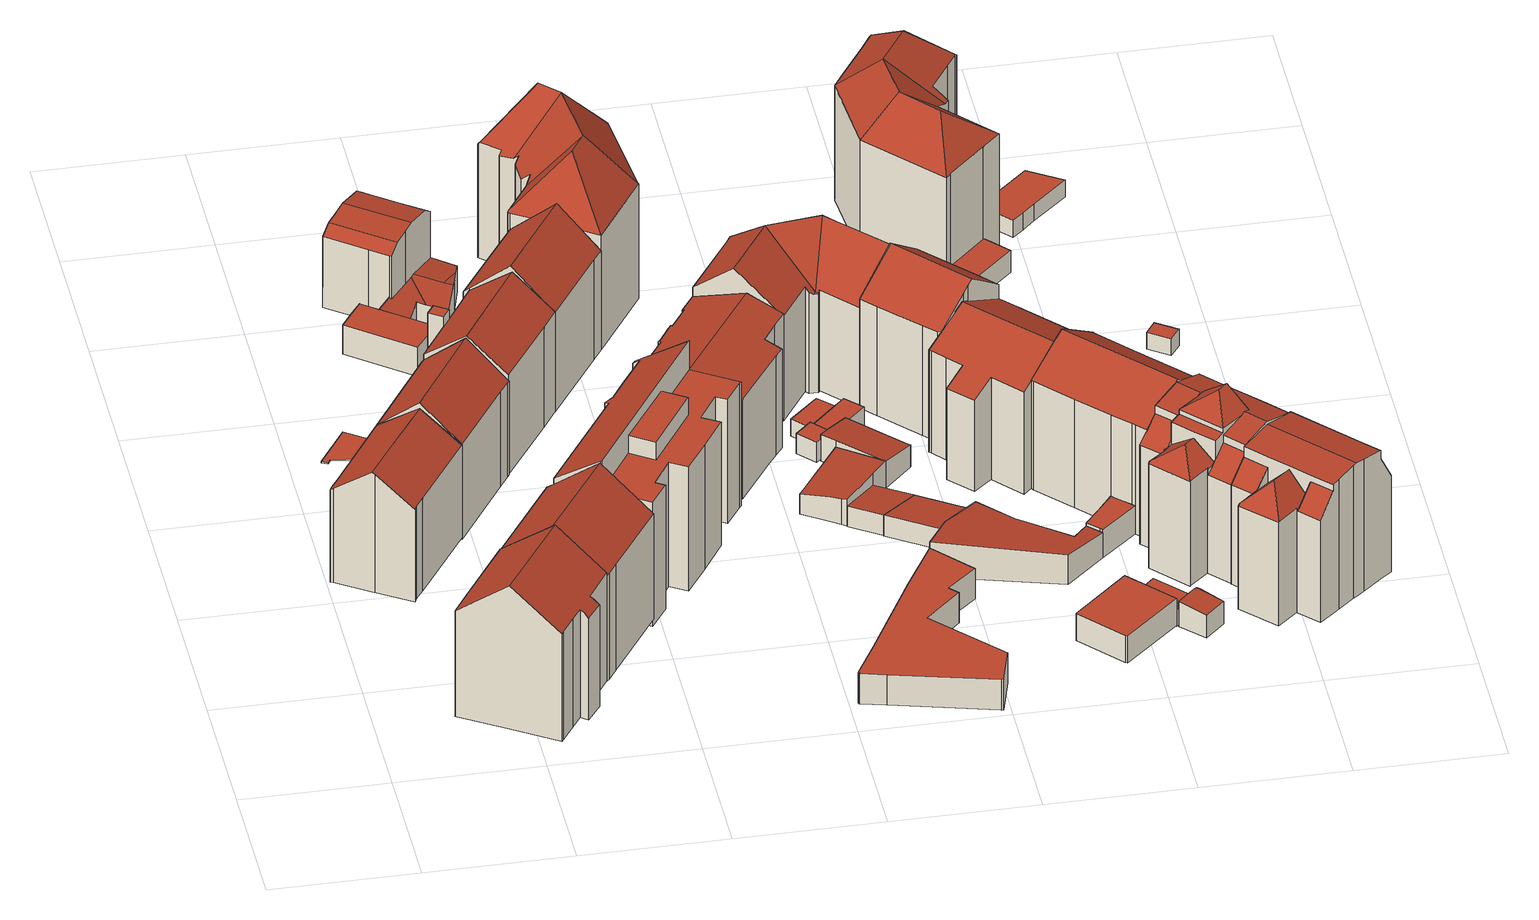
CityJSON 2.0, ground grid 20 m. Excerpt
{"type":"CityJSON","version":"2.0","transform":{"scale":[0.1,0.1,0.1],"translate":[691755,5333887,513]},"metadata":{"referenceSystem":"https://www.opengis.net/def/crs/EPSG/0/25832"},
"CityObjects":{
"building1":{"type":"Building","attributes":{"Gemeindeschluessel":"09162000","HoeheDach":"533.785","HoeheGrund":"515.330","Methode":"1000","NiedrigsteTraufeDesGebaeudes":"529.556","Geometrietyp2DReferenz":"3000","function":"31001_1000","roofType":"3100","measuredHeight":18.45,"storeysAboveGround":4},"geometry":[{"type":"MultiSurface","lod":"2","boundaries":[[[0,1,2,3,4,5]],[[6,7,8,9,10,11]],[[4,3,6,11,12,13,14]],[[15,12,11,10]],[[16,17,2,1]],[[18,19,16,1,0,5,20,21,15,10,9,8]],[[19,22,17,16]],[[8,7,23,18]],[[20,14,13,21]],[[5,4,14,20]],[[21,13,12,15]],[[18,23,22,19]],[[2,17,22,23,7,6,3]]],"semantics":{"surfaces":[{"type":"WallSurface"},{"type":"RoofSurface"},{"type":"GroundSurface"}],"values":[0,0,1,0,0,2,0,0,0,0,0,0,1]}}]},
"building2":{"type":"Building","attributes":{"Gemeindeschluessel":"09162000","HoeheDach":"537.484","HoeheGrund":"515.270","Methode":"2000","NiedrigsteTraufeDesGebaeudes":"531.035","Geometrietyp2DReferenz":"3000","function":"31001_1000","roofType":"3100","measuredHeight":22.21,"storeysAboveGround":5},"geometry":[{"type":"MultiSurface","lod":"2","boundaries":[[[24,25,26,27,28,29,30,31]],[[32,33,34,35]],[[36,37,38,39]],[[34,33,40,41,42,43,44,45,38,37,25,24]],[[46,44,43,47]],[[48,35,34,24,31,49]],[[26,25,37,36,50,51,52,27]],[[53,47,43,42,41,54]],[[45,44,46,55,39,38]],[[56,30,29,57]],[[58,40,33,32]],[[54,41,40,58]],[[29,28,27,52,59,57]],[[49,31,30,56]],[[39,55,46,47,53,54,58,32,35,48,49,56,57,59,52,51,50,36]]],"semantics":{"surfaces":[{"type":"RoofSurface"},{"type":"WallSurface"},{"type":"GroundSurface"}],"values":[0,1,1,0,1,1,1,1,1,1,1,1,1,1,2]}}]},
"building3":{"type":"Building","attributes":{"Gemeindeschluessel":"09162000","HoeheDach":"515.291","HoeheGrund":"515.073","Methode":"2000","NiedrigsteTraufeDesGebaeudes":"515.291","Geometrietyp2DReferenz":"3000","function":"31001_2000","roofType":"1000","measuredHeight":0.218},"geometry":[{"type":"MultiSurface","lod":"2","boundaries":[[[60,61,62,63]],[[64,62,61,65,66,67,68]],[[64,69,63,62]],[[70,66,65,71]],[[63,69,72,73,70,71,60]],[[73,67,66,70]],[[71,65,61,60]],[[72,68,67,73]],[[69,64,68,72]]],"semantics":{"surfaces":[{"type":"WallSurface"},{"type":"RoofSurface"},{"type":"GroundSurface"}],"values":[0,1,0,0,2,0,0,0,0]}}]},
"building4":{"type":"Building","attributes":{"Gemeindeschluessel":"09162000","HoeheDach":"534.640","HoeheGrund":"515.050","Methode":"2000","NiedrigsteTraufeDesGebaeudes":"529.568","Geometrietyp2DReferenz":"3000","function":"31001_9998","roofType":"3100","measuredHeight":19.59,"storeysAboveGround":4},"geometry":[{"type":"MultiSurface","lod":"2","boundaries":[[[74,75,76,11]],[[77,78,79,80]],[[74,11,81,82,83,84]],[[85,84,83,86]],[[79,78,87,88,82,81]],[[89,86,83,82,88]],[[76,75,85,86,89,90,77,80]],[[89,88,87,90]],[[90,87,78,77]],[[75,74,84,85]],[[11,76,80,79,81]]],"semantics":{"surfaces":[{"type":"WallSurface"},{"type":"RoofSurface"},{"type":"GroundSurface"}],"values":[0,0,1,0,1,0,2,0,0,0,0]}}]},
"building5":{"type":"Building","attributes":{"Gemeindeschluessel":"09162000","HoeheDach":"537.360","HoeheGrund":"515.220","Methode":"2000","NiedrigsteTraufeDesGebaeudes":"531.462","Geometrietyp2DReferenz":"3000","function":"31001_1000","roofType":"3100","measuredHeight":22.14,"storeysAboveGround":4},"geometry":[{"type":"MultiSurface","lod":"2","boundaries":[[[91,92,93,94]],[[95,96,97,98,99,100,101,102]],[[103,104,92,91]],[[105,99,98,106]],[[107,108,109,110,103,91,94,111,112,113,105,106]],[[93,92,104,114,115,116,96,95]],[[106,98,97,107]],[[111,102,101,112]],[[112,101,100,113]],[[110,114,104,103]],[[109,115,114,110]],[[108,116,115,109]],[[94,93,95,102,111]],[[107,97,96,116,108]],[[113,100,99,105]]],"semantics":{"surfaces":[{"type":"WallSurface"},{"type":"RoofSurface"},{"type":"GroundSurface"}],"values":[0,1,0,0,2,1,0,0,0,0,0,0,0,0,0]}}]},
"building6":{"type":"Building","attributes":{"Gemeindeschluessel":"09162000","HoeheDach":"532.020","HoeheGrund":"515.240","Methode":"2000","NiedrigsteTraufeDesGebaeudes":"532.020","Geometrietyp2DReferenz":"3000","function":"51009_1610","roofType":"1000","measuredHeight":16.78},"geometry":[{"type":"MultiSurface","lod":"2","boundaries":[[[117,118,119,120]],[[121,117,120,122]],[[121,123,118,117]],[[120,119,124,122]],[[122,124,123,121]],[[124,119,118,123]]],"semantics":{"surfaces":[{"type":"WallSurface"},{"type":"GroundSurface"},{"type":"RoofSurface"}],"values":[0,1,0,0,0,2]}}]},
"building7":{"type":"Building","attributes":{"Gemeindeschluessel":"09162000","HoeheDach":"519.551","HoeheGrund":"515.130","Methode":"1000","NiedrigsteTraufeDesGebaeudes":"519.551","Geometrietyp2DReferenz":"3000","function":"31001_2000","roofType":"1000","measuredHeight":4.42},"geometry":[{"type":"MultiSurface","lod":"2","boundaries":[[[125,126,127,128]],[[129,130,131,132,133,134]],[[128,134,133,132,135,136,137,125]],[[127,126,138,139,140,131,130,129]],[[137,138,126,125]],[[136,139,138,137]],[[140,139,136,135,132,131]],[[128,127,129,134]]],"semantics":{"surfaces":[{"type":"WallSurface"},{"type":"GroundSurface"},{"type":"RoofSurface"}],"values":[0,0,1,2,0,0,0,0]}}]},
"building8":{"type":"Building","attributes":{"Gemeindeschluessel":"09162000","HoeheDach":"516.010","HoeheGrund":"515.139","Methode":"2000","NiedrigsteTraufeDesGebaeudes":"516.010","Geometrietyp2DReferenz":"3000","function":"31001_2000","roofType":"1000","measuredHeight":0.871},"geometry":[{"type":"MultiSurface","lod":"2","boundaries":[[[141,142,143,132]],[[132,143,144,145]],[[142,146,144,143]],[[132,145,147,141]],[[147,146,142,141]],[[145,144,146,147]]],"semantics":{"surfaces":[{"type":"WallSurface"},{"type":"RoofSurface"},{"type":"GroundSurface"}],"values":[0,0,1,2,0,0]}}]},
"building9":{"type":"Building","attributes":{"Gemeindeschluessel":"09162000","HoeheDach":"534.971","HoeheGrund":"515.110","Methode":"1000","NiedrigsteTraufeDesGebaeudes":"530.458","Geometrietyp2DReferenz":"3000","function":"31001_9998","roofType":"3100","measuredHeight":19.86,"storeysAboveGround":5},"geometry":[{"type":"MultiSurface","lod":"2","boundaries":[[[148,149,150,151]],[[151,150,152,153]],[[154,155,156,157,158,159,160]],[[161,157,156,162]],[[155,149,148,163,162,156]],[[152,150,149,155,154]],[[164,153,152,154,160,165]],[[166,159,158,167]],[[167,158,157,161]],[[151,153,164,165,166,167,161,162,163,148]],[[165,160,159,166]]],"semantics":{"surfaces":[{"type":"WallSurface"},{"type":"RoofSurface"},{"type":"GroundSurface"}],"values":[0,0,1,0,0,1,0,0,0,2,0]}}]},
"building10":{"type":"Building","attributes":{"Gemeindeschluessel":"09162000","HoeheDach":"527.890","HoeheGrund":"515.140","Methode":"2000","NiedrigsteTraufeDesGebaeudes":"526.042","Geometrietyp2DReferenz":"3000","function":"31001_1000","roofType":"3900","measuredHeight":12.75,"storeysAboveGround":3},"geometry":[{"type":"MultiSurface","lod":"2","boundaries":[[[147,168,169,145]],[[170,171,172,173,174]],[[145,169,175,176]],[[177,178,179,174,173]],[[180,181,182,183,184]],[[185,176,175,186,187]],[[181,188,171,170,189,182]],[[189,170,174,179,190]],[[183,182,189,190,187,186]],[[180,184,168,147]],[[169,168,184,183,186,175]],[[191,172,171,188]],[[177,173,172,191]],[[181,180,147,145,176,185,178,177,191,188]],[[178,185,187,190,179]]],"semantics":{"surfaces":[{"type":"WallSurface"},{"type":"RoofSurface"},{"type":"GroundSurface"}],"values":[0,1,0,0,0,0,0,1,1,0,1,0,0,2,0]}}]},
"building11":{"type":"Building","attributes":{"Gemeindeschluessel":"09162000","HoeheDach":"517.060","HoeheGrund":"515.338","Methode":"2000","NiedrigsteTraufeDesGebaeudes":"517.060","Geometrietyp2DReferenz":"3000","function":"31001_2000","roofType":"1000","measuredHeight":1.72},"geometry":[{"type":"MultiSurface","lod":"2","boundaries":[[[192,193,194,195]],[[196,197,198,199]],[[195,194,200,201]],[[202,203,198,197,200,194,193]],[[199,198,203,204]],[[205,202,193,192]],[[204,203,202,205]],[[192,195,201,196,199,204,205]],[[201,200,197,196]]],"semantics":{"surfaces":[{"type":"WallSurface"},{"type":"RoofSurface"},{"type":"GroundSurface"}],"values":[0,0,0,1,0,0,0,2,0]}}]},
"building12":{"type":"Building","attributes":{"Gemeindeschluessel":"09162000","HoeheDach":"519.670","HoeheGrund":"515.130","Methode":"2000","NiedrigsteTraufeDesGebaeudes":"519.081","Geometrietyp2DReferenz":"3000","function":"31001_1000","roofType":"3100","measuredHeight":4.54,"storeysAboveGround":1},"geometry":[{"type":"MultiSurface","lod":"2","boundaries":[[[206,207,208,209]],[[147,210,211,180]],[[212,213,214,215,216,217,218,219,137,220,136,147,180,221,181,222,223,188,224]],[[215,214,213,207,206,225]],[[220,137,226,227,228,136]],[[136,228,210,147]],[[217,216,215,225,229,230,231,218]],[[137,219,218,231,232,226]],[[211,233,234,181,221,180]],[[230,229,225,206,209,235,236]],[[234,236,235,237,188,223,222,181]],[[209,208,238,237,235]],[[213,212,224,238,208,207]],[[227,226,232,231,230,236,234,233,211,210,228]],[[188,237,238,224]]],"semantics":{"surfaces":[{"type":"RoofSurface"},{"type":"WallSurface"},{"type":"GroundSurface"}],"values":[0,1,2,1,1,1,1,1,1,0,1,0,1,0,1]}}]},
"building13":{"type":"Building","attributes":{"Gemeindeschluessel":"09162000","HoeheDach":"537.730","HoeheGrund":"513.970","Methode":"2000","NiedrigsteTraufeDesGebaeudes":"532.417","Geometrietyp2DReferenz":"3000","function":"31001_1000","roofType":"2100","measuredHeight":23.76,"storeysAboveGround":5},"geometry":[{"type":"MultiSurface","lod":"2","boundaries":[[[239,240,241,242]],[[243,244,245,246]],[[247,248,249,250]],[[251,252,253,254]],[[246,245,255,256]],[[257,258,241,240,259,260,261,262,263,264,265,266]],[[264,263,267,268,269]],[[270,247,250,271,272,273,274,275,269,268,267,276,277,278,279,239,242,280,281,282,283,284,251,254]],[[245,244,285,255]],[[283,286,287,284]],[[262,261,277,276]],[[270,254,253,288]],[[259,240,239,279]],[[257,266,289,256,255,285,290,291]],[[290,285,244,243]],[[247,270,288,248]],[[278,260,259,279]],[[275,265,264,269]],[[273,292,293,274]],[[241,258,280,242]],[[272,294,292,273]],[[271,250,249,295]],[[277,261,260,278]],[[282,296,286,283]],[[293,292,294,295,249,248,288,253,252,287,286,296,297,291,290,243,246,256,289]],[[272,271,295,294]],[[284,287,252,251]],[[281,280,258,257,291,297]],[[263,262,276,267]],[[282,281,297,296]],[[275,274,293,289,266,265]]],"semantics":{"surfaces":[{"type":"WallSurface"},{"type":"RoofSurface"},{"type":"GroundSurface"}],"values":[0,0,0,0,0,1,0,2,1,0,0,0,0,0,0,0,0,0,0,0,0,0,0,0,1,0,0,0,0,0,0]}}]},
"building14":{"type":"Building","attributes":{"Gemeindeschluessel":"09162000","HoeheDach":"535.897","HoeheGrund":"515.004","Methode":"2000","NiedrigsteTraufeDesGebaeudes":"530.045","Geometrietyp2DReferenz":"3000","function":"31001_1000","roofType":"3100","measuredHeight":20.89,"storeysAboveGround":5},"geometry":[{"type":"MultiSurface","lod":"2","boundaries":[[[298,299,300,301]],[[302,303,304,305]],[[306,307,308,309]],[[303,302,309,308]],[[300,299,310,311,312]],[[307,306,301,300,312]],[[313,310,299,298]],[[306,309,302,305,314,313,298,301]],[[303,308,307,312,311,315,304]],[[305,304,315,314]],[[313,314,315,311,310]]],"semantics":{"surfaces":[{"type":"WallSurface"},{"type":"RoofSurface"},{"type":"GroundSurface"}],"values":[0,0,0,0,1,0,0,2,1,0,0]}}]},
"building15":{"type":"Building","attributes":{"Gemeindeschluessel":"09162000","HoeheDach":"532.968","HoeheGrund":"515.060","Methode":"1000","NiedrigsteTraufeDesGebaeudes":"530.422","Geometrietyp2DReferenz":"3000","function":"31001_1000","roofType":"3100","measuredHeight":17.91,"storeysAboveGround":4},"geometry":[{"type":"MultiSurface","lod":"2","boundaries":[[[316,317,318,319]],[[319,320,321,322,323,324,325,326,327,328,329,330,331,332,333,334,335,336,337,338,339,340,341,316]],[[339,342,343,340]],[[320,344,345,321]],[[325,346,347,326]],[[332,348,349,333]],[[337,350,351,338]],[[334,352,353,335]],[[347,346,354,355,356,345,344,318,317,357,358]],[[336,359,350,337]],[[338,351,342,339]],[[333,349,352,334]],[[331,360,348,332]],[[357,317,316,341,340,343]],[[328,327,326,347,358,361,362,329]],[[319,318,344,320]],[[329,362,363,330]],[[361,358,357,343,342,351,350,359,353,352,349,348,360,363,362]],[[324,354,346,325]],[[321,345,356,322]],[[330,363,360,331]],[[324,323,322,356,355,354]],[[335,353,359,336]]],"semantics":{"surfaces":[{"type":"WallSurface"},{"type":"GroundSurface"},{"type":"RoofSurface"}],"values":[0,1,0,0,0,0,0,0,2,0,0,0,0,0,0,0,0,2,0,0,0,0,0]}}]},
"building16":{"type":"Building","attributes":{"Gemeindeschluessel":"09162000","HoeheDach":"540.260","HoeheGrund":"515.005","Methode":"2000","NiedrigsteTraufeDesGebaeudes":"532.397","Geometrietyp2DReferenz":"3000","function":"31001_1000","roofType":"3100","measuredHeight":25.25,"storeysAboveGround":6},"geometry":[{"type":"MultiSurface","lod":"2","boundaries":[[[364,365,366,367]],[[368,369,370,371,372]],[[373,374,375,376]],[[314,377,378,305]],[[371,370,379,380]],[[381,382,383,384]],[[385,386,374,373]],[[387,388,389,380,390,391]],[[392,388,387,393]],[[305,378,394,395]],[[396,397,398,379,370,369]],[[372,371,399,400]],[[397,384,383,401,398]],[[380,379,398,401,390]],[[313,396,369,368]],[[367,366,382,381]],[[392,402,403,389,388]],[[378,377,368,372,400,394]],[[391,390,401,383,382,366,365]],[[375,395,394,400,399,376]],[[364,393,387,391,365]],[[313,314,305,395,375,374,386,402,392,393,364,367,381,384,397,396]],[[373,376,399,371,380,389,403,385]],[[386,385,403,402]],[[313,368,377,314]]],"semantics":{"surfaces":[{"type":"WallSurface"},{"type":"RoofSurface"},{"type":"GroundSurface"}],"values":[0,1,0,0,1,0,0,1,0,0,0,1,0,1,0,0,0,1,1,0,0,2,1,0,0]}}]},
"building17":{"type":"Building","attributes":{"Gemeindeschluessel":"09162000","HoeheDach":"519.142","HoeheGrund":"514.371","Methode":"2000","NiedrigsteTraufeDesGebaeudes":"519.142","Geometrietyp2DReferenz":"3000","function":"31001_9998","roofType":"1000","measuredHeight":4.77,"storeysAboveGround":1},"geometry":[{"type":"MultiSurface","lod":"2","boundaries":[[[404,405,406,407]],[[408,409,410,411]],[[412,413,414,415]],[[416,417,418,419]],[[406,405,414,413,420,421,422,418,417,410,409,423,424,425]],[[415,414,405,404]],[[419,418,422,426]],[[427,428,429,408,411,416,419,426,430,431,412,415,404,407]],[[429,423,409,408]],[[407,406,425,427]],[[426,422,421,430]],[[411,410,417,416]],[[431,420,413,412]],[[430,421,420,431]],[[427,425,424,428]],[[428,424,423,429]]],"semantics":{"surfaces":[{"type":"WallSurface"},{"type":"RoofSurface"},{"type":"GroundSurface"}],"values":[0,0,0,0,1,0,0,2,0,0,0,0,0,0,0,0]}}]},
"building18":{"type":"Building","attributes":{"Gemeindeschluessel":"09162000","HoeheDach":"519.297","HoeheGrund":"514.960","Methode":"1000","NiedrigsteTraufeDesGebaeudes":"518.142","Geometrietyp2DReferenz":"3000","function":"31001_1000","roofType":"9999","measuredHeight":4.34,"storeysAboveGround":1},"geometry":[{"type":"MultiSurface","lod":"2","boundaries":[[[432,433,434,435,436,437]],[[438,439,437,436,435,440,441,442,443,444,445]],[[445,444,443,446,447,448]],[[441,440,449,450,451,442]],[[432,437,439,452]],[[434,433,432,452,453,448,447,446,451,450,449]],[[446,443,442,451]],[[453,452,439,438,445,448]],[[449,440,435,434]]],"semantics":{"surfaces":[{"type":"WallSurface"},{"type":"RoofSurface"},{"type":"GroundSurface"}],"values":[0,1,0,0,0,2,0,0,0]}}]},
"building19":{"type":"Building","attributes":{"Gemeindeschluessel":"09162000","HoeheDach":"518.349","HoeheGrund":"515.170","Methode":"3100","NiedrigsteTraufeDesGebaeudes":"518.349","Geometrietyp2DReferenz":"3000","function":"31001_2000","roofType":"1000","measuredHeight":3.18},"geometry":[{"type":"MultiSurface","lod":"2","boundaries":[[[454,455,456,457]],[[455,458,459,456]],[[458,460,461,459]],[[460,458,455,454,462]],[[463,457,456,459,461]],[[460,462,463,461]],[[462,454,457,463]]],"semantics":{"surfaces":[{"type":"WallSurface"},{"type":"RoofSurface"},{"type":"GroundSurface"}],"values":[0,0,0,1,2,0,0]}}]},
"building20":{"type":"Building","attributes":{"Gemeindeschluessel":"09162000","HoeheDach":"518.077","HoeheGrund":"514.920","Methode":"1000","NiedrigsteTraufeDesGebaeudes":"517.508","Geometrietyp2DReferenz":"3000","function":"31001_2000","roofType":"1000","measuredHeight":3.16},"geometry":[{"type":"MultiSurface","lod":"2","boundaries":[[[464,465,466,467,468,469]],[[470,465,464,471]],[[471,472,473,474,475,470]],[[471,464,469,472]],[[469,468,467,474,473,472]],[[466,465,470,475,474,467]]],"semantics":{"surfaces":[{"type":"RoofSurface"},{"type":"WallSurface"},{"type":"GroundSurface"}],"values":[0,1,2,1,1,1]}}]},
"building21":{"type":"Building","attributes":{"Gemeindeschluessel":"09162000","HoeheDach":"517.527","HoeheGrund":"514.920","Methode":"1000","NiedrigsteTraufeDesGebaeudes":"517.527","Geometrietyp2DReferenz":"3000","function":"31001_2000","roofType":"1000","measuredHeight":2.61},"geometry":[{"type":"MultiSurface","lod":"2","boundaries":[[[476,477,478,479]],[[476,480,481,477]],[[482,483,481,480]],[[479,482,480,476]],[[478,483,482,479]],[[477,481,483,478]]],"semantics":{"surfaces":[{"type":"GroundSurface"},{"type":"WallSurface"},{"type":"RoofSurface"}],"values":[0,1,2,1,1,1]}}]},
"building22":{"type":"Building","attributes":{"Gemeindeschluessel":"09162000","HoeheDach":"517.580","HoeheGrund":"514.700","Methode":"1000","NiedrigsteTraufeDesGebaeudes":"517.580","Geometrietyp2DReferenz":"3000","function":"31001_2000","roofType":"1000","measuredHeight":2.88},"geometry":[{"type":"MultiSurface","lod":"2","boundaries":[[[484,485,486,487]],[[488,489,490,491]],[[492,493,489,488]],[[484,487,494,492,488,491]],[[494,495,493,492]],[[491,490,485,484]],[[490,489,493,495,486,485]],[[487,486,495,494]]],"semantics":{"surfaces":[{"type":"WallSurface"},{"type":"GroundSurface"},{"type":"RoofSurface"}],"values":[0,0,0,1,0,0,2,0]}}]},
"building23":{"type":"Building","attributes":{"Gemeindeschluessel":"09162000","HoeheDach":"519.153","HoeheGrund":"514.960","Methode":"1000","NiedrigsteTraufeDesGebaeudes":"518.378","Geometrietyp2DReferenz":"3000","function":"31001_2000","roofType":"1000","measuredHeight":4.19},"geometry":[{"type":"MultiSurface","lod":"2","boundaries":[[[496,497,498,499]],[[446,500,501,502]],[[502,496,499,503,504,449,451,446]],[[500,442,505,506,507,498,497,501]],[[503,507,506,504]],[[499,498,507,503]],[[504,506,505,449]],[[502,501,497,496]],[[449,505,442,451]],[[451,442,500,446]]],"semantics":{"surfaces":[{"type":"WallSurface"},{"type":"GroundSurface"},{"type":"RoofSurface"}],"values":[0,0,1,2,0,0,0,0,0,0]}}]},
"building24":{"type":"Building","attributes":{"Gemeindeschluessel":"09162000","HoeheDach":"518.149","HoeheGrund":"514.760","Methode":"1000","NiedrigsteTraufeDesGebaeudes":"517.509","Geometrietyp2DReferenz":"3000","function":"31001_2000","roofType":"1000","measuredHeight":3.39},"geometry":[{"type":"MultiSurface","lod":"2","boundaries":[[[508,509,510,511,512]],[[511,513,514,512]],[[510,515,513,511]],[[512,514,464,508]],[[508,464,465,509]],[[509,465,515,510]],[[514,513,515,465,464]]],"semantics":{"surfaces":[{"type":"GroundSurface"},{"type":"WallSurface"},{"type":"RoofSurface"}],"values":[0,1,1,1,1,1,2]}}]},
"building25":{"type":"Building","attributes":{"Gemeindeschluessel":"09162000","HoeheDach":"536.336","HoeheGrund":"514.630","Methode":"2000","NiedrigsteTraufeDesGebaeudes":"529.948","Geometrietyp2DReferenz":"3000","function":"31001_9998","roofType":"3100","measuredHeight":21.71,"storeysAboveGround":6},"geometry":[{"type":"MultiSurface","lod":"2","boundaries":[[[516,517,518,519,520,521]],[[522,523,524,525,526,527,528,529]],[[530,520,519,531,532,533]],[[517,516,534,535,536,537,538,539,540,541,529,528,527,526,542,543,544,518]],[[545,546,547,524,523,522]],[[516,521,548,534]],[[549,533,547]],[[550,551,552,553,549,547,546,545]],[[547,533,532,554,525,524]],[[555,556,549,553]],[[556,555,536,535,534,548]],[[537,536,555,553,552,538]],[[532,531,519,518,544,543,542,554]],[[541,540,550,545,522,529]],[[539,551,550,540]],[[526,525,554,542]],[[538,552,551,539]],[[556,548,521,520,530,533,549]]],"semantics":{"surfaces":[{"type":"WallSurface"},{"type":"RoofSurface"},{"type":"GroundSurface"}],"values":[0,0,1,2,1,0,1,1,1,1,0,0,0,0,0,0,0,1]}}]},
"building26":{"type":"Building","attributes":{"Gemeindeschluessel":"09162000","HoeheDach":"520.032","HoeheGrund":"514.572","Methode":"2000","NiedrigsteTraufeDesGebaeudes":"518.435","Geometrietyp2DReferenz":"3000","function":"31001_2000","roofType":"9999","measuredHeight":5.46},"geometry":[{"type":"MultiSurface","lod":"2","boundaries":[[[557,558,559,560]],[[561,562,563,564]],[[565,566,567,568]],[[560,559,562,561]],[[569,565,568,570]],[[571,572,573,574]],[[571,564,563,572]],[[566,565,569,557,560,561,564,571,574,575]],[[566,575,576,567]],[[569,570,558,557]],[[567,576,573,572,563,562,559,558,570,568]],[[574,573,576,575]]],"semantics":{"surfaces":[{"type":"WallSurface"},{"type":"GroundSurface"},{"type":"RoofSurface"}],"values":[0,0,0,0,0,0,0,1,0,0,2,0]}}]},
"building27":{"type":"Building","attributes":{"Gemeindeschluessel":"09162000","HoeheDach":"518.822","HoeheGrund":"514.580","Methode":"1000","NiedrigsteTraufeDesGebaeudes":"518.822","Geometrietyp2DReferenz":"3000","function":"31001_9998","roofType":"1000","measuredHeight":4.24,"storeysAboveGround":1},"geometry":[{"type":"MultiSurface","lod":"2","boundaries":[[[577,578,579,580]],[[581,582,583,584]],[[585,584,583,577,580,586]],[[587,585,586,588]],[[583,582,578,577]],[[581,587,588,579,578,582]],[[586,580,579,588]],[[581,584,585,587]]],"semantics":{"surfaces":[{"type":"WallSurface"},{"type":"RoofSurface"},{"type":"GroundSurface"}],"values":[0,0,1,0,0,2,0,0]}}]},
"building28":{"type":"Building","attributes":{"Gemeindeschluessel":"09162000","HoeheDach":"536.427","HoeheGrund":"514.620","Methode":"2000","NiedrigsteTraufeDesGebaeudes":"531.515","Geometrietyp2DReferenz":"3000","function":"31001_9998","roofType":"3100","measuredHeight":21.81,"storeysAboveGround":5},"geometry":[{"type":"MultiSurface","lod":"2","boundaries":[[[589,590,591,592,593,594,595,596,516,597,518,598,599,600]],[[591,590,589,600,601,602,603,604]],[[592,605,606,593]],[[603,602,601,607,608,609,610]],[[593,606,611,594]],[[591,604,605,592]],[[612,610,609,518,597,516]],[[601,600,599,607]],[[518,609,608,598]],[[598,608,607,599]],[[613,614,611,606,605,604,603,610,612]],[[596,613,612,516]],[[594,611,614,595]],[[595,614,613,596]]],"semantics":{"surfaces":[{"type":"GroundSurface"},{"type":"WallSurface"},{"type":"RoofSurface"}],"values":[0,1,1,2,1,1,1,1,1,1,2,1,1,1]}}]},
"building29":{"type":"Building","attributes":{"Gemeindeschluessel":"09162000","HoeheDach":"534.026","HoeheGrund":"514.597","Methode":"2000","NiedrigsteTraufeDesGebaeudes":"528.662","Geometrietyp2DReferenz":"3000","function":"31001_1000","roofType":"3100","measuredHeight":19.43,"storeysAboveGround":4},"geometry":[{"type":"MultiSurface","lod":"2","boundaries":[[[615,616,617,618]],[[619,620,621,622]],[[623,624,625,626,627,628,629,630,631,632,633,634,635,636,637]],[[638,639,620,619]],[[640,630,629,641]],[[642,625,624,643]],[[644,645,646,647]],[[648,649,650,593]],[[651,628,627,652]],[[622,621,618,617]],[[647,646,653,654]],[[652,627,626,655]],[[656,636,635,591]],[[615,618,621,620,639,623,637,650,649,653,646,645,657]],[[591,635,634,600]],[[641,629,628,651]],[[600,634,633,658]],[[638,619,622,617,616,659,644,647,654,648,593,656,591,600,658,660,661,640,641,651,652,655,642,643]],[[645,644,659,657]],[[658,633,632,660]],[[656,593,650,637,636]],[[654,653,649,648]],[[661,631,630,640]],[[638,643,624,623,639]],[[655,626,625,642]],[[616,615,657,659]],[[660,632,631,661]]],"semantics":{"surfaces":[{"type":"WallSurface"},{"type":"RoofSurface"},{"type":"GroundSurface"}],"values":[0,0,1,0,0,0,0,0,0,0,0,0,0,1,0,0,0,2,0,0,0,0,0,0,0,0,0]}}]},
"building30":{"type":"Building","attributes":{"Gemeindeschluessel":"09162000","HoeheDach":"517.014","HoeheGrund":"514.510","Methode":"1000","NiedrigsteTraufeDesGebaeudes":"517.014","Geometrietyp2DReferenz":"3000","function":"31001_2000","roofType":"1000","measuredHeight":2.5},"geometry":[{"type":"MultiSurface","lod":"2","boundaries":[[[662,663,664,665]],[[666,667,668,669,662,665]],[[665,664,670,666]],[[664,663,671,672,673,670]],[[667,673,672,668]],[[666,670,673,667]],[[669,671,663,662]],[[668,672,671,669]]],"semantics":{"surfaces":[{"type":"WallSurface"},{"type":"GroundSurface"},{"type":"RoofSurface"}],"values":[0,1,0,2,0,0,0,0]}}]},
"building31":{"type":"Building","attributes":{"Gemeindeschluessel":"09162000","HoeheDach":"518.944","HoeheGrund":"514.610","Methode":"1000","NiedrigsteTraufeDesGebaeudes":"518.944","Geometrietyp2DReferenz":"3000","function":"31001_9998","roofType":"1000","measuredHeight":4.33,"storeysAboveGround":1},"geometry":[{"type":"MultiSurface","lod":"2","boundaries":[[[674,675,676,677,678,571]],[[575,679,680,574]],[[680,679,681,682,683,676,675,674]],[[575,574,571,678,677,684,685,686]],[[574,680,674,571]],[[685,682,681,686]],[[686,681,679,575]],[[683,682,685,684,677,676]]],"semantics":{"surfaces":[{"type":"WallSurface"},{"type":"RoofSurface"},{"type":"GroundSurface"}],"values":[0,0,1,2,0,0,0,0]}}]},
"building32":{"type":"Building","attributes":{"Gemeindeschluessel":"09162000","HoeheDach":"518.247","HoeheGrund":"514.320","Methode":"1000","NiedrigsteTraufeDesGebaeudes":"517.806","Geometrietyp2DReferenz":"3000","function":"31001_2000","roofType":"1000","measuredHeight":3.93},"geometry":[{"type":"MultiSurface","lod":"2","boundaries":[[[687,688,689,690]],[[691,692,693,694]],[[695,696,692,691]],[[692,696,697,689,688,693]],[[690,689,697,698]],[[694,693,688,687]],[[698,697,696,695]],[[694,687,690,698,695,691]]],"semantics":{"surfaces":[{"type":"WallSurface"},{"type":"RoofSurface"},{"type":"GroundSurface"}],"values":[0,0,0,1,0,0,0,2]}}]},
"building33":{"type":"Building","attributes":{"Gemeindeschluessel":"09162000","HoeheDach":"535.711","HoeheGrund":"514.580","Methode":"1000","NiedrigsteTraufeDesGebaeudes":"531.396","Geometrietyp2DReferenz":"3000","function":"31001_9998","roofType":"3100","measuredHeight":21.13,"storeysAboveGround":5},"geometry":[{"type":"MultiSurface","lod":"2","boundaries":[[[699,700,701,702]],[[686,703,704,685]],[[705,706,703,686]],[[702,701,706,705]],[[707,708,709,710]],[[677,711,708,707]],[[710,709,712,619]],[[713,714,715,716]],[[717,718,719,643,720,638]],[[709,708,711,704,703,706,701,700,721,718,717,712]],[[722,723,724,725,642,726]],[[721,715,714,723,722,726,727,719,718]],[[728,699,702,705,686,685,677,707,710,619,638,720,643,729,642,725,724,713,716]],[[685,704,711,677]],[[699,728,716,715,721,700]],[[619,712,717,638]],[[719,727,726,642,729,643]],[[724,723,714,713]]],"semantics":{"surfaces":[{"type":"WallSurface"},{"type":"RoofSurface"},{"type":"GroundSurface"}],"values":[0,0,0,0,0,0,0,0,0,1,0,1,2,0,0,0,0,0]}}]},
"building34":{"type":"Building","attributes":{"Gemeindeschluessel":"09162000","HoeheDach":"537.380","HoeheGrund":"514.924","Methode":"2000","NiedrigsteTraufeDesGebaeudes":"531.248","Geometrietyp2DReferenz":"3000","function":"31001_1000","roofType":"3200","measuredHeight":22.46,"storeysAboveGround":7},"geometry":[{"type":"MultiSurface","lod":"2","boundaries":[[[730,731,732,733]],[[734,735,736,737]],[[738,739,740,732,741,742]],[[735,743,744,736]],[[745,746,739,738]],[[747,748,749,750]],[[751,752,753,754]],[[742,741,743,735]],[[755,756,752,751]],[[757,758,750,749]],[[759,760,761,762,753,752]],[[763,764,756,755]],[[765,742,735,734]],[[754,753,762,766]],[[745,765,734,737,767,763,755,751,754,766,768,769,757,749,748,730,733,770,746]],[[769,771,758,757]],[[767,772,764,763]],[[744,759,752,756,764,772,736]],[[737,736,772,767]],[[730,748,747,773,731]],[[766,762,761,768]],[[733,732,740,770]],[[744,773,747,750,758,771,760,759]],[[769,768,761,760,771]],[[744,743,731,773]],[[770,740,739,746]],[[745,738,742,765]],[[741,732,731,743]]],"semantics":{"surfaces":[{"type":"WallSurface"},{"type":"RoofSurface"},{"type":"GroundSurface"}],"values":[0,0,1,1,0,0,0,1,0,0,1,0,0,0,2,0,0,1,0,0,0,0,1,0,1,0,0,1]}}]},
"building35":{"type":"Building","attributes":{"Gemeindeschluessel":"09162000","HoeheDach":"518.377","HoeheGrund":"514.978","Methode":"2000","NiedrigsteTraufeDesGebaeudes":"518.377","Geometrietyp2DReferenz":"3000","function":"31001_2000","roofType":"1000","measuredHeight":3.4},"geometry":[{"type":"MultiSurface","lod":"2","boundaries":[[[774,775,776,777]],[[778,779,780,781]],[[782,783,779,778]],[[777,776,784,785]],[[781,780,775,774]],[[785,782,778,781,774,777]],[[785,784,783,782]],[[776,775,780,779,783,784]]],"semantics":{"surfaces":[{"type":"WallSurface"},{"type":"GroundSurface"},{"type":"RoofSurface"}],"values":[0,0,0,0,0,1,0,2]}}]},
"building36":{"type":"Building","attributes":{"Gemeindeschluessel":"09162000","HoeheDach":"537.921","HoeheGrund":"514.480","Methode":"2000","NiedrigsteTraufeDesGebaeudes":"529.513","Geometrietyp2DReferenz":"3000","function":"31001_1000","roofType":"3100","measuredHeight":23.44,"storeysAboveGround":4},"geometry":[{"type":"MultiSurface","lod":"2","boundaries":[[[786,787,788,789,790]],[[791,792,793]],[[794,795,796,797]],[[798,799,800,801,802,803,804,805]],[[806,807,808,794,797,809,810]],[[811,812,790,789,791,813,814]],[[815,816,811,814,817,818,808,819]],[[820,821,822,823,824,825,826,827,828,829,830,831,832,833,834,835,836,837,838,839,840,841,842]],[[792,843,844,845,846,847,793]],[[848,786,790,812]],[[849,845,844,850,851,852,788,787,800,799,798,805,853,854]],[[855,856,857,830,829,828]],[[848,858,823,822,821,820,842,859,801,800,787,786]],[[858,848,812,811,860,861]],[[803,802,801,859,862,863,864,804]],[[806,865,807]],[[853,805,804,864,839,838,837]],[[824,823,858,861,866,867,825]],[[868,815,819,807,865,857,856]],[[809,797,796,869,835,834,833]],[[860,811,816]],[[819,808,807]],[[870,871,868,856,855]],[[843,851,850,844]],[[846,845,849,847]],[[832,810,809,833]],[[818,872,793,847,795,794,808]],[[867,866,860,816,815,868,871]],[[788,852,873,789]],[[827,870,855,828]],[[831,830,857,865,806,810,832]],[[860,866,861]],[[789,873,852,851,843,792,791]],[[827,826,825,867,871,870]],[[795,847,849,854,869,796]],[[813,791,793,872]],[[817,814,813,872,818]],[[863,862,859,842,841,840,839,864]],[[869,854,853,837,836,835]]],"semantics":{"surfaces":[{"type":"RoofSurface"},{"type":"WallSurface"},{"type":"GroundSurface"}],"values":[0,0,1,1,0,1,1,2,0,1,0,1,1,0,0,1,1,1,0,1,1,1,0,1,1,1,1,0,1,1,1,1,0,1,0,1,0,1,1]}}]},
"building37":{"type":"Building","attributes":{"Gemeindeschluessel":"09162000","HoeheDach":"535.070","HoeheGrund":"514.370","Methode":"2000","NiedrigsteTraufeDesGebaeudes":"529.331","Geometrietyp2DReferenz":"3000","function":"31001_1000","roofType":"3100","measuredHeight":20.7,"storeysAboveGround":4},"geometry":[{"type":"MultiSurface","lod":"2","boundaries":[[[874,875,876,877,878,879,880,881]],[[882,883,884]],[[885,886,887,888,889,890,891,892,893,894,895,896]],[[882,889,888]],[[858,896,895,897,898,881,880,899,900,901,902,903]],[[904,905,906,907,908,909,910,911,912,913,914,915,916,917,903,902,901,900,899,918,919,920]],[[907,921,922,908]],[[923,887,886,924,925,926,927]],[[917,916,926,925,928,858,903]],[[913,912,929,930]],[[931,890,889,882,884]],[[928,925,924]],[[932,933,934,876,875,874,881,898]],[[928,924,885,896,858]],[[935,936,934,933,932,898,897]],[[907,906,905,936,935,921]],[[890,931,910,909,908,922,891]],[[886,885,924]],[[937,927,926,916,915,914]],[[905,904,920,877,876,934,936]],[[930,923,927,937]],[[894,893,892,891,922,921,935,897,895]],[[913,930,937,914]],[[879,878,877,920,919,918,899,880]],[[911,910,931,884,883,929,912]],[[929,883,882,888,887,923,930]]],"semantics":{"surfaces":[{"type":"RoofSurface"},{"type":"WallSurface"},{"type":"GroundSurface"}],"values":[0,1,1,1,1,2,1,0,1,1,0,1,1,0,0,1,1,1,1,1,0,0,1,1,1,0]}}]},
"building38":{"type":"Building","attributes":{"Gemeindeschluessel":"09162000","HoeheDach":"517.504","HoeheGrund":"514.904","Methode":"1000","NiedrigsteTraufeDesGebaeudes":"517.504","Geometrietyp2DReferenz":"3000","function":"31001_2463","roofType":"1000","measuredHeight":2.6,"storeysAboveGround":1},"geometry":[{"type":"MultiSurface","lod":"2","boundaries":[[[938,939,940,941,942,943,944]],[[941,945,946,942]],[[943,947,948,944]],[[938,949,950,939]],[[944,948,949,938]],[[951,950,949,948,947,946,945]],[[939,950,951,940]],[[940,951,945,941]],[[942,946,947,943]]],"semantics":{"surfaces":[{"type":"GroundSurface"},{"type":"WallSurface"},{"type":"RoofSurface"}],"values":[0,1,1,1,1,2,1,1,1]}}]},
"building39":{"type":"Building","attributes":{"Gemeindeschluessel":"09162000","HoeheDach":"517.533","HoeheGrund":"514.850","Methode":"1000","NiedrigsteTraufeDesGebaeudes":"517.533","Geometrietyp2DReferenz":"3000","function":"31001_2000","roofType":"1000","measuredHeight":2.68},"geometry":[{"type":"MultiSurface","lod":"2","boundaries":[[[952,953,954,955]],[[956,957,958,959]],[[953,958,957,954]],[[959,958,953,952]],[[955,954,957,956]],[[955,956,959,952]]],"semantics":{"surfaces":[{"type":"WallSurface"},{"type":"RoofSurface"},{"type":"GroundSurface"}],"values":[0,0,1,0,0,2]}}]}
},
"vertices":[
[50,398,23],[53,396,23],[53,396,206],[50,398,208],[6,427,169],[6,427,23],[135,525,208],[184,494,166],[184,494,23],[135,525,23],[86,557,23],[86,557,166],[17,452,166],[5,435,166],[2,429,166],[17,452,23],[99,366,23],[99,366,166],[113,388,23],[102,372,23],[2,429,23],[5,435,23],[102,372,166],[113,388,166],
[165,70,245],[246,190,245],[216,211,217],[184,232,187],[183,232,187],[122,140,187],[104,113,187],[102,110,187],[227,34,23],[227,34,190],[225,31,190],[225,31,23],[305,151,23],[305,151,190],[275,105,190],[275,105,23],[244,59,190],[257,78,190],[261,76,187],[267,71,180],[286,98,180],[279,103,187],[286,98,23],[267,71,23],[165,70,23],[102,110,23],[246,190,23],[216,211,23],[184,232,23],[261,76,23],[257,78,23],[279,103,23],[104,113,23],[122,140,23],[244,59,23],[183,232,23],
[48,686,21],[48,686,23],[40,690,23],[40,690,21],[79,749,23],[52,692,23],[91,686,23],[93,689,23],[117,722,23],[79,749,21],[91,686,21],[52,692,21],[117,722,21],[93,689,21],
[155,662,166],[155,662,20],[86,557,20],[253,598,20],[253,598,166],[184,494,167],[184,494,20],[135,525,216],[219,654,216],[171,686,166],[168,682,166],[168,682,20],[171,686,20],[266,617,166],[269,621,166],[269,621,20],[266,617,20],
[309,155,22],[309,155,185],[305,151,185],[305,151,22],[244,191,244],[328,315,244],[275,352,192],[267,357,185],[266,355,185],[198,254,185],[185,235,185],[184,232,185],[321,173,22],[321,173,185],[266,355,22],[267,357,22],[275,352,22],[328,315,22],[388,275,22],[389,274,22],[184,232,22],[185,235,22],[198,254,22],[389,274,185],[388,275,186],[328,315,243],
[199,768,22],[199,768,190],[217,756,190],[217,756,22],[189,753,22],[207,741,22],[189,753,190],[207,741,190],
[227,895,21],[227,895,66],[195,853,66],[195,853,21],[111,919,66],[128,944,66],[141,962,66],[141,962,21],[128,944,21],[111,919,21],[141,961,21],[163,944,21],[197,918,21],[197,918,66],[163,944,66],[141,961,66],
[164,944,21],[164,944,30],[141,962,30],[157,985,30],[157,985,21],[180,967,30],[180,967,21],
[352,746,21],[352,746,175],[332,715,175],[332,715,21],[268,621,175],[268,621,21],[220,653,220],[303,780,220],[254,813,175],[233,780,175],[217,756,175],[207,741,175],[171,686,175],[233,780,21],[254,813,21],[303,780,21],[220,653,21],[171,686,21],[207,741,21],[217,756,21],
[180,967,131],[157,985,131],[240,1040,143],[249,1051,132],[191,1095,131],[173,1111,130],[163,1098,143],[105,1024,131],[105,1024,21],[173,1111,21],[151,1082,21],[151,1082,146],[183,965,21],[206,994,21],[206,994,146],[193,977,143],[183,965,131],[127,1051,21],[115,1036,143],[127,1051,146],[249,1051,21],[217,1008,149],[139,1067,149],[191,1095,21],
[128,1099,23],[128,1099,41],[137,1111,41],[137,1111,23],[171,1164,23],[171,1164,41],[198,1145,41],[198,1145,23],[134,1113,41],[134,1113,23],[151,1082,41],[173,1111,41],[173,1111,23],[151,1082,23],
[265,978,67],[267,985,66],[275,1013,62],[254,985,67],[180,967,67],[183,965,66],[275,1013,21],[267,985,21],[265,978,21],[250,931,21],[226,948,21],[225,948,21],[213,956,21],[213,955,21],[191,923,21],[189,972,21],[216,1007,21],[219,1011,21],[279,1026,21],[250,931,61],[197,918,61],[191,923,62],[163,944,67],[226,948,61],[225,948,61],[213,956,63],[213,955,63],[189,972,66],[206,994,66],[219,1011,67],[216,1007,66],[249,1051,61],[279,1026,61],
[422,590,10],[422,590,194],[426,595,194],[426,595,10],[468,455,202],[468,455,229],[410,366,229],[410,366,202],[476,386,10],[476,386,202],[447,343,202],[447,343,10],[509,488,10],[509,488,202],[483,447,202],[483,447,10],[378,388,229],[378,388,202],[488,553,247],[476,561,237],[430,585,201],[399,539,201],[382,513,201],[371,512,194],[374,500,201],[275,352,201],[328,315,246],[330,314,247],[374,500,10],[353,469,10],[275,352,10],[506,433,10],[424,358,10],[399,318,10],[411,310,10],[388,275,10],[328,315,10],[371,512,10],[382,513,10],[399,539,10],[430,585,10],[476,561,10],[489,552,10],[547,514,10],[544,510,10],[523,479,10],[437,476,229],[544,510,202],[523,479,202],[506,433,202],[330,314,202],[437,476,202],[488,553,202],[411,310,202],[388,275,202],[399,318,202],[424,358,202],[547,514,202],[489,552,202],
[421,849,20],[421,849,174],[352,746,173],[352,746,20],[316,919,20],[316,919,170],[331,941,170],[331,941,20],[254,813,20],[254,813,178],[247,818,170],[247,818,20],[434,868,174],[384,904,229],[301,781,229],[434,868,20],[383,905,20],[383,905,228],
[633,678,21],[633,678,182],[617,655,182],[617,655,21],[599,628,21],[619,614,21],[609,600,21],[594,579,21],[549,513,21],[547,514,21],[489,552,21],[487,554,21],[476,561,21],[426,595,21],[448,628,21],[450,626,21],[471,656,21],[468,658,21],[472,663,21],[486,685,21],[490,691,21],[492,689,21],[513,720,21],[511,722,21],[529,748,21],[591,707,21],[511,722,174],[529,748,174],[599,628,182],[619,614,174],[547,514,175],[489,552,199],[471,656,175],[468,658,174],[492,689,175],[513,720,175],[472,663,174],[486,685,174],[549,513,175],[594,579,174],[609,600,174],[591,707,200],[487,554,200],[490,691,174],[450,626,175],[476,561,195],[426,595,174],[448,628,174],
[319,1097,20],[319,1097,196],[338,1118,195],[338,1118,20],[434,868,198],[502,970,198],[501,971,199],[433,983,273],[413,952,273],[359,1013,194],[359,1013,20],[369,1006,20],[369,1006,205],[383,905,197],[331,941,195],[488,1107,199],[423,1081,273],[387,1171,20],[387,1171,195],[406,1190,195],[406,1190,20],[357,1044,196],[357,1044,20],[345,1072,200],[341,1069,194],[357,1055,197],[398,1107,273],[321,1095,199],[341,1069,20],[345,1072,20],[328,943,195],[328,943,20],[502,970,20],[488,1107,20],[488,1107,198],[362,995,196],[329,944,197],[407,1189,198],[363,1051,20],[363,1051,203],
[612,54,14],[612,54,61],[613,56,61],[613,56,14],[751,308,14],[751,308,61],[799,253,61],[799,253,14],[786,8,14],[786,8,61],[646,45,61],[646,45,14],[758,217,14],[758,217,61],[769,205,61],[769,205,14],[789,7,61],[805,64,61],[719,158,61],[709,235,61],[640,108,61],[611,57,61],[719,158,14],[611,57,14],[640,108,14],[709,235,14],[805,64,14],[789,7,14],
[668,432,20],[704,472,20],[710,479,20],[710,479,62],[704,472,62],[668,432,61],[649,445,58],[662,436,60],[731,503,63],[728,507,62],[726,508,62],[678,561,51],[620,477,51],[614,469,51],[678,561,20],[620,477,20],[614,469,20],[731,503,20],[728,507,20],[726,508,20],[662,436,20],[649,445,20],
[662,578,53],[656,573,53],[656,573,22],[662,578,22],[634,597,53],[634,597,22],[656,618,53],[656,618,22],[677,594,53],[677,594,22],
[710,404,51],[758,448,45],[712,478,45],[710,479,45],[692,459,48],[668,432,51],[758,448,19],[710,404,19],[668,432,19],[692,459,19],[710,479,19],[712,478,19],
[635,640,19],[675,679,19],[696,658,19],[656,618,19],[635,640,45],[675,679,45],[656,618,45],[696,658,45],
[656,618,17],[656,618,46],[696,658,46],[696,658,17],[701,618,17],[701,618,46],[677,594,46],[677,594,17],[731,648,17],[731,648,46],[709,671,17],[709,671,46],
[677,594,20],[677,594,59],[701,618,54],[701,618,20],[678,561,61],[662,578,61],[662,578,20],[766,548,20],[771,544,20],[731,503,62],[771,544,54],[766,548,54],
[710,404,18],[758,448,18],[828,401,18],[799,374,18],[780,357,18],[799,374,49],[780,357,51],[828,401,45],
[733,688,16],[781,732,16],[822,770,16],[822,770,180],[781,732,233],[733,688,171],[529,748,188],[590,838,188],[597,849,188],[603,859,180],[603,859,16],[597,849,16],[590,838,16],[529,748,16],[723,794,233],[755,841,180],[726,872,180],[708,811,233],[690,735,16],[689,732,16],[688,731,16],[682,731,16],[676,731,16],[672,736,16],[633,678,16],[576,717,16],[726,873,16],[726,872,16],[755,841,16],[576,717,233],[629,796,233],[633,802,233],[690,735,172],[685,736,169],[633,678,178],[672,736,178],[676,731,173],[682,731,169],[726,873,180],[688,731,169],[689,732,169],
[799,374,16],[799,374,62],[828,401,58],[828,401,16],[869,356,16],[869,356,58],[937,303,58],[937,303,16],[751,308,16],[920,259,16],[920,259,62],[751,308,70],[780,357,16],[780,357,64],[956,328,16],[956,328,54],[971,312,55],[971,312,16],[974,308,16],[974,308,55],
[995,193,58],[995,193,16],[983,207,16],[983,207,58],[962,76,16],[1038,145,16],[1038,145,58],[962,76,58],[959,78,58],[907,137,58],[959,78,16],[907,137,16],
[888,655,16],[868,637,16],[862,632,16],[854,625,16],[821,595,16],[816,597,16],[800,614,16],[751,668,16],[781,733,16],[890,695,16],[905,678,16],[909,674,16],[909,674,194],[888,655,215],[868,637,234],[862,632,228],[854,625,220],[821,595,187],[905,678,194],[890,695,194],[822,770,194],[781,733,234],[816,597,186],[733,688,185],[751,668,185],[800,614,186],
[842,481,157],[842,481,16],[867,503,16],[867,503,174],[913,474,16],[913,474,182],[902,463,174],[902,463,16],[954,512,210],[962,519,205],[1009,563,172],[1010,564,171],[988,589,171],[987,588,172],[931,650,172],[933,650,171],[929,654,171],[913,672,171],[910,675,171],[909,674,172],[862,632,205],[854,624,210],[853,624,210],[953,511,16],[953,511,209],[933,650,16],[931,650,16],[1009,563,16],[962,519,16],[837,536,16],[837,536,174],[819,556,174],[819,556,16],[801,577,16],[801,577,174],[821,595,188],[987,588,16],[988,589,16],[804,574,174],[804,574,16],[1010,564,16],[854,624,16],[812,514,157],[910,675,16],[812,514,16],[913,672,16],[929,654,16],
[1041,147,15],[1041,147,40],[1038,145,40],[1038,145,15],[995,193,15],[1022,219,15],[1061,176,15],[1066,171,15],[995,193,40],[1066,171,40],[1061,176,40],[1022,219,40],
[956,328,59],[976,352,59],[998,380,59],[998,380,16],[976,352,16],[974,308,59],[971,312,59],[1024,352,59],[1021,356,59],[1002,375,59],[1002,375,16],[1021,356,16],[1024,352,16],
[1066,171,13],[1066,171,52],[1069,172,52],[1069,172,13],[1071,115,13],[1071,115,48],[1041,147,52],[1041,147,13],[1098,141,13],[1098,141,48],[1072,169,52],[1072,169,13],
[1083,380,16],[1083,380,226],[1078,375,221],[1078,375,16],[1024,352,185],[1021,356,185],[1036,339,16],[1036,339,185],[959,423,16],[959,423,184],[916,471,184],[916,471,16],[998,380,184],[913,474,184],[1056,510,16],[1056,510,184],[1135,424,184],[1135,424,16],[953,511,220],[961,518,227],[962,519,226],[961,518,16],[1085,381,227],[1010,562,184],[1013,558,184],[1013,558,16],[1010,562,16],[1009,563,184],[970,527,219],[1085,381,16],[970,527,16],
[905,1069,19],[905,1069,196],[971,995,196],[971,995,19],[796,1015,19],[796,1015,196],[786,1138,196],[786,1138,19],[893,918,196],[893,919,196],[946,971,196],[895,992,244],[888,913,196],[851,1042,244],[845,1117,244],[893,918,19],[893,919,19],[925,1098,182],[925,1098,19],[907,1109,19],[907,1109,199],[852,1238,19],[852,1238,196],[853,1237,196],[853,1237,19],[849,1234,19],[849,1234,196],[933,1148,19],[933,1148,199],[882,1173,244],[948,1172,199],[950,1174,197],[902,1205,197],[836,1213,19],[836,1213,196],[888,913,19],[902,1205,19],[802,1162,19],[950,1174,19],[947,1169,19],[946,971,19],[947,1169,199],[802,1162,196],[920,1090,183],
[921,888,20],[921,888,54],[893,918,54],[893,918,20],[949,968,20],[949,968,54],[975,939,54],[975,939,20],[946,971,20],[946,971,54],[893,919,54],[893,919,20],
[1146,244,213],[1179,273,225],[1155,300,225],[1150,295,223],[1122,271,213],[1122,271,223],[1125,319,249],[1075,322,223],[1075,322,201],[1075,322,213],[1049,350,213],[1049,350,201],[1142,380,213],[1189,329,213],[1213,303,213],[1213,303,200],[1189,329,200],[1142,380,200],[1117,408,200],[1117,408,213],[1052,303,169],[1058,307,177],[1063,312,184],[1036,339,182],[1026,331,168],[1110,261,184],[1122,271,201],[1122,271,216],[1110,261,212],[1087,286,202],[1110,261,177],[1087,286,212],[1063,312,212],[1063,312,177],[1213,303,15],[1179,273,15],[1146,244,15],[1123,224,15],[1099,251,15],[1098,252,15],[1071,228,15],[1071,227,15],[1027,277,15],[1028,278,15],[1054,301,15],[1052,303,15],[1026,331,15],[1036,339,15],[1049,350,15],[1078,375,15],[1083,379,15],[1083,380,15],[1117,408,15],[1135,424,15],[1160,396,15],[1207,345,15],[1231,319,15],[1138,331,249],[1115,357,223],[1114,356,223],[1108,351,223],[1103,346,223],[1146,244,201],[1108,351,225],[1138,331,223],[1162,305,223],[1161,305,223],[1083,380,225],[1083,379,225],[1027,277,177],[1028,278,179],[1054,301,178],[1123,224,168],[1231,319,165],[1105,256,177],[1099,251,168],[1207,345,165],[1160,396,165],[1135,424,165],[1052,303,177],[1099,251,177],[1098,252,178],[1074,275,202],[1078,375,224],[1071,227,177],[1071,228,177],[1075,322,216],[1155,300,223],
[1241,277,201],[1287,226,201],[1311,200,201],[1327,213,163],[1303,240,163],[1257,291,163],[1231,319,163],[1215,305,201],[1195,147,173],[1194,146,173],[1194,146,172],[1168,213,197],[1168,213,173],[1191,188,208],[1214,163,173],[1214,163,204],[1238,137,204],[1238,137,213],[1214,163,213],[1191,188,213],[1168,213,213],[1143,241,213],[1143,241,197],[1179,273,221],[1215,305,213],[1231,319,14],[1215,305,14],[1179,273,14],[1143,241,14],[1123,224,14],[1311,200,14],[1285,177,14],[1274,168,14],[1269,164,14],[1247,145,14],[1238,137,14],[1219,120,14],[1194,146,14],[1193,148,14],[1165,123,14],[1122,169,14],[1124,171,14],[1150,195,14],[1149,196,14],[1257,291,14],[1303,240,14],[1327,213,14],[1269,164,220],[1247,145,215],[1168,168,208],[1152,199,173],[1149,196,173],[1150,195,175],[1124,171,176],[1149,196,168],[1193,148,175],[1165,123,174],[1219,120,172],[1241,277,213],[1287,226,213],[1311,200,213],[1274,168,221],[1285,177,219],[1122,169,174],
[1025,1045,19],[1008,1029,19],[993,1015,19],[956,1055,19],[989,1084,19],[1028,1120,19],[1074,1090,19],[956,1055,45],[989,1084,45],[1028,1120,45],[1074,1090,45],[1025,1045,45],[1008,1029,45],[993,1015,45],
[1141,723,19],[1141,723,45],[1113,743,45],[1113,743,19],[1126,762,19],[1126,762,45],[1155,742,45],[1155,742,19]
]}
